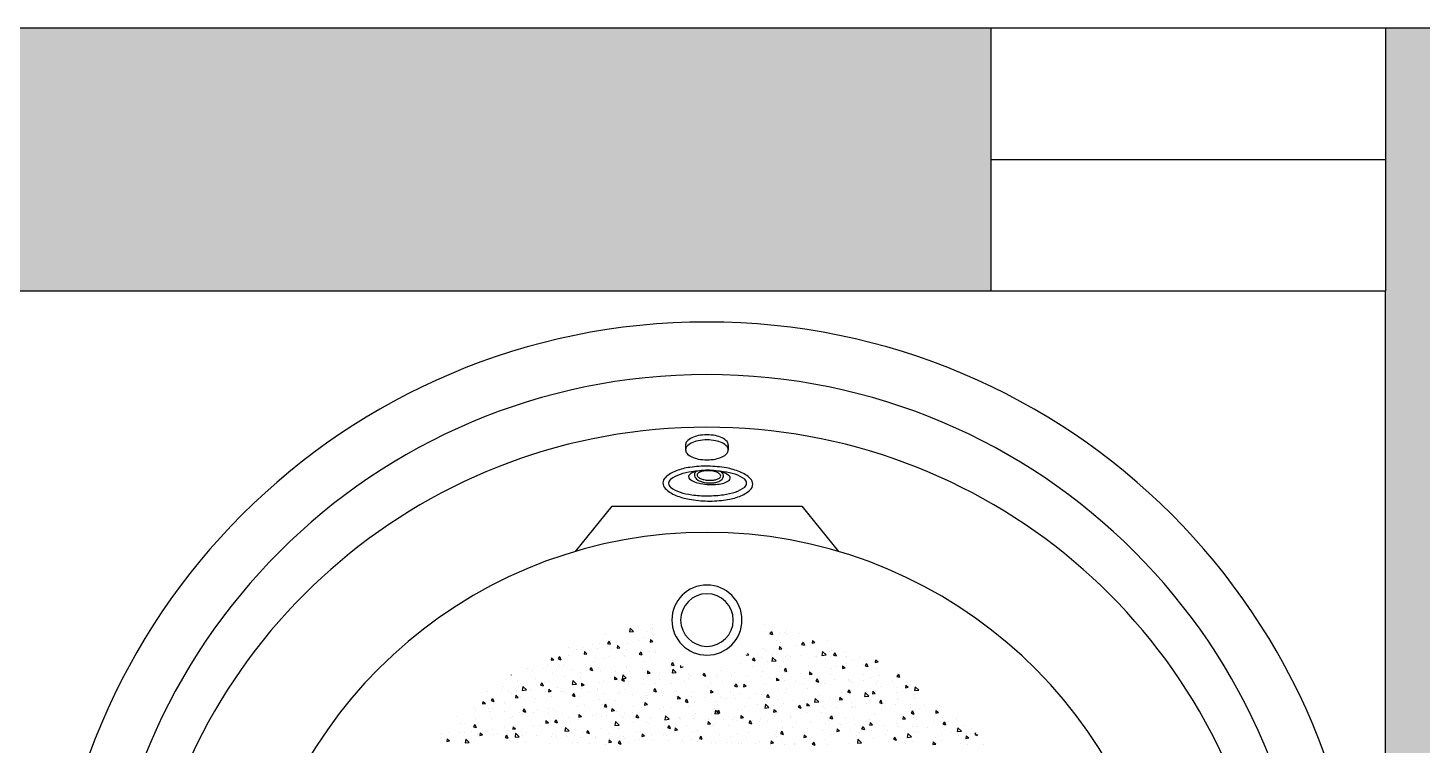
# Model space of a CAD drawing. Header units: millimetres. Extents: x 60252 to 149408, y 10197 to 135197.
# Drawn here: x 93579 to 95965, y 85870 to 87097 of the extents above; entities that cross this region are included whole.
import ezdxf

# ---------------------------------------------------------------- set-up
doc = ezdxf.new("R2010")
doc.units = ezdxf.units.MM
doc.layers.add('Floorplan -Outline', color=40, linetype='Continuous')
doc.layers.add('Window', color=20, linetype='Continuous')

# ---------------------------------------------------------------- blocks, each defined once
blk = doc.blocks.new('*X84')
at = {"color": 0}
for p, q in [((76.96, 152.89), (76.96, 152.89)), ((77.43, 153.39), (77.6, 153.28)), ((77.44, 152.81), (77.44, 152.81)), ((77.57, 153.52), (77.7, 153.58)), ((77.6, 153.28), (77.7, 153.58)), ((78.76, 154.28), (78.76, 154.28)), ((75.72, 151.21), (75.72, 151.21)), ((76.62, 152.11), (76.62, 152.11)), ((76.83, 151.35), (77.22, 151.76)), ((76.83, 151.35), (77.27, 151.28)), ((76.9, 151.22), (76.9, 151.22)), ((77.27, 151.28), (77.22, 151.76)), ((77.45, 152.31), (77.45, 152.31)), ((77.68, 151.43), (77.68, 151.43)), ((77.76, 152.31), (78, 152.6)), ((77.76, 152.31), (78.06, 152.28)), ((78.06, 152.28), (78, 152.6)), ((78.64, 151.71), (78.64, 151.71)), ((78.7, 152.47), (78.7, 152.47)), ((75.63, 149.56), (75.63, 149.56)), ((76.13, 150.34), (76.13, 150.34)), ((76.14, 149.82), (76.49, 149.95)), ((76.14, 149.82), (76.39, 149.65)), ((76.39, 149.65), (76.49, 149.95)), ((76.84, 149.56), (76.84, 149.56)), ((77.38, 150.5), (77.38, 150.5)), ((74.31, 149.24), (74.31, 149.24)), ((74.72, 148.96), (74.72, 148.96)), ((74.82, 148.36), (74.82, 148.36)), ((74.86, 148.86), (75.11, 149.15)), ((74.86, 148.86), (75.16, 148.84)), ((75.16, 148.84), (75.11, 149.15)), ((76.07, 148.53), (76.07, 148.53)), ((77.63, 149.46), (77.63, 149.46)), ((77.96, 148.78), (77.96, 148.78)), ((78.3, 149.45), (78.3, 149.45)), ((78.45, 148.55), (78.69, 148.83)), ((78.45, 148.55), (78.75, 148.52)), ((78.75, 148.52), (78.69, 148.83)), ((72.15, 146.48), (72.54, 146.89)), ((72.15, 146.48), (72.6, 146.41)), ((72.6, 146.41), (72.54, 146.89)), ((73.04, 146.45), (73.04, 146.45)), ((73.5, 146.39), (73.5, 146.39)), ((74.25, 147.57), (74.25, 147.57)), ((74.65, 147.01), (74.65, 147.01)), ((74.75, 146.56), (74.75, 146.56)), ((76.65, 146.81), (76.65, 146.81)), ((76.78, 147.89), (76.78, 147.89)), ((77.32, 146.9), (77.32, 146.9)), ((77.42, 146.47), (77.42, 146.47)), ((71.59, 145.47), (71.59, 145.47)), ((71.63, 145.56), (71.63, 145.56)), ((71.97, 145.41), (72.21, 145.7)), ((71.97, 145.41), (72.27, 145.39)), ((72.27, 145.39), (72.21, 145.7)), ((74.19, 145.91), (74.19, 145.91)), ((74.51, 145.97), (74.51, 145.97)), ((74.92, 146.19), (75.27, 146.33)), ((74.92, 146.19), (75.17, 146.02)), ((75.17, 146.02), (75.27, 146.33)), ((75.33, 144.83), (75.33, 144.83)), ((75.56, 145.1), (75.8, 145.39)), ((75.56, 145.1), (75.86, 145.07)), ((75.71, 146.34), (75.71, 146.34)), ((75.71, 144.88), (75.71, 144.88)), ((75.86, 145.07), (75.8, 145.39)), ((76.72, 146.23), (76.72, 146.23)), ((77.49, 145.65), (77.88, 146.06)), ((77.49, 145.65), (77.94, 145.58)), ((77.94, 145.58), (77.88, 146.06)), ((78.38, 146.23), (78.38, 146.23)), ((78.49, 145.25), (78.49, 145.25)), ((78.62, 145.38), (78.62, 145.38)), ((70.72, 144.58), (71.07, 144.71)), ((70.72, 144.58), (70.97, 144.41)), ((70.97, 144.41), (71.07, 144.71)), ((70.99, 144.58), (70.99, 144.58)), ((71.56, 143.89), (71.56, 143.89)), ((72.19, 144.42), (72.19, 144.42)), ((72.79, 144.38), (72.79, 144.38)), ((73.44, 144.59), (73.44, 144.59)), ((73.66, 144.47), (73.66, 144.47)), ((74.13, 144.25), (74.13, 144.25)), ((76.33, 144.36), (76.33, 144.36)), ((76.66, 144.57), (76.66, 144.57)), ((77.17, 143.28), (77.17, 143.28)), ((77.91, 144.18), (78.26, 144.31)), ((77.91, 144.18), (78.15, 144.01)), ((78.15, 144.01), (78.26, 144.31)), ((78.43, 143.44), (78.43, 143.44)), ((69.1, 141.97), (69.38, 141.94)), ((69.12, 142.02), (69.32, 142.25)), ((69.38, 141.94), (69.32, 142.25)), ((70.02, 142.03), (70.02, 142.03)), ((70.87, 142.45), (70.87, 142.45)), ((71.5, 142.23), (71.5, 142.23)), ((71.78, 142.13), (71.78, 142.13)), ((72.12, 142.61), (72.12, 142.61)), ((72.67, 141.65), (72.91, 141.94)), ((72.67, 141.65), (72.97, 141.63)), ((72.68, 141.91), (72.68, 141.91)), ((72.97, 141.63), (72.91, 141.94)), ((73.7, 142.57), (74.05, 142.7)), ((73.7, 142.57), (73.95, 142.4)), ((73.95, 142.4), (74.05, 142.7)), ((74.02, 142.86), (74.02, 142.86)), ((74.07, 142.58), (74.07, 142.58)), ((74.7, 142.63), (74.7, 142.63)), ((75.35, 141.8), (75.35, 141.8)), ((76.25, 141.34), (76.49, 141.63)), ((76.55, 141.31), (76.49, 141.63)), ((76.6, 142.9), (76.6, 142.9)), ((77.62, 143.13), (77.62, 143.13)), ((78.02, 141.69), (78.02, 141.69)), ((68.85, 140.19), (68.85, 140.19)), ((69.5, 140.95), (69.85, 141.09)), ((69.5, 140.95), (69.75, 140.79)), ((69.56, 140.48), (69.56, 140.48)), ((69.75, 140.79), (69.85, 141.09)), ((70.81, 140.64), (70.81, 140.64)), ((71.07, 141.35), (71.07, 141.35)), ((71.44, 140.56), (71.44, 140.56)), ((72.7, 140.89), (72.7, 140.89)), ((72.82, 140.78), (73.21, 141.19)), ((72.82, 140.78), (73.26, 140.71)), ((73.26, 140.71), (73.21, 141.19)), ((73.74, 141.24), (73.74, 141.24)), ((74.01, 140.92), (74.01, 140.92)), ((75.86, 141.31), (75.86, 141.31)), ((76.25, 141.34), (76.55, 141.31)), ((76.41, 141.13), (76.41, 141.13)), ((76.54, 141.24), (76.54, 141.24)), ((76.69, 140.55), (77.04, 140.69)), ((76.69, 140.55), (76.94, 140.38)), ((76.94, 140.38), (77.04, 140.69)), ((77.11, 141.47), (77.11, 141.47)), ((77.41, 140.14), (77.41, 140.14)), ((78.15, 139.95), (78.54, 140.36)), ((78.6, 139.89), (78.54, 140.36)), ((68.24, 138.5), (68.24, 138.5)), ((68.66, 138.64), (68.66, 138.64)), ((68.79, 138.52), (68.79, 138.52)), ((69.02, 139.48), (69.02, 139.48)), ((69.49, 138.67), (69.49, 138.67)), ((69.77, 138.21), (70.01, 138.49)), ((70.07, 138.18), (70.01, 138.49)), ((71.38, 138.9), (71.38, 138.9)), ((71.39, 138.92), (71.39, 138.92)), ((71.58, 139.14), (71.58, 139.14)), ((71.69, 139.37), (71.69, 139.37)), ((72.49, 138.94), (72.84, 139.07)), ((72.49, 138.94), (72.74, 138.77)), ((72.74, 138.77), (72.84, 139.07)), ((73.95, 139.25), (73.95, 139.25)), ((74.36, 139.26), (74.36, 139.26)), ((74.49, 139.64), (74.49, 139.64)), ((74.54, 139.33), (74.54, 139.33)), ((75.69, 138.54), (75.69, 138.54)), ((75.8, 139.5), (75.8, 139.5)), ((76.47, 139.57), (76.47, 139.57)), ((77.03, 139.15), (77.03, 139.15)), ((77.69, 139.75), (77.69, 139.75)), ((78.15, 139.95), (78.6, 139.89)), ((78.61, 139.05), (78.61, 139.05)), ((68.05, 136.93), (68.05, 136.93)), ((68.29, 137.33), (68.64, 137.46)), ((68.29, 137.33), (68.54, 137.16)), ((68.54, 137.16), (68.64, 137.46)), ((68.72, 136.86), (68.72, 136.86)), ((69.77, 138.21), (70.07, 138.18)), ((69.86, 137.54), (69.86, 137.54)), ((70.07, 136.95), (70.07, 136.95)), ((71.32, 137.24), (71.32, 137.24)), ((72.78, 138.04), (72.78, 138.04)), ((73.23, 137.36), (73.23, 137.36)), ((73.36, 137.89), (73.6, 138.18)), ((73.36, 137.89), (73.66, 137.87)), ((73.66, 137.87), (73.6, 138.18)), ((73.89, 137.59), (73.89, 137.59)), ((74.48, 137.53), (74.48, 137.53)), ((75.47, 136.93), (75.82, 137.06)), ((75.47, 136.93), (75.72, 136.76)), ((75.72, 136.76), (75.82, 137.06)), ((76.37, 137.78), (76.37, 137.78)), ((76.41, 137.91), (76.41, 137.91)), ((76.95, 137.58), (77.19, 137.87)), ((76.95, 137.58), (77.25, 137.55)), ((77.25, 137.55), (77.19, 137.87)), ((66.93, 136.53), (66.93, 136.53)), ((68.14, 135.91), (68.53, 136.32)), ((68.14, 135.91), (68.59, 135.84)), ((68.18, 136.7), (68.18, 136.7)), ((68.59, 135.84), (68.53, 136.32)), ((68.85, 135.29), (68.85, 135.29)), ((69.1, 136.26), (69.1, 136.26)), ((70.72, 136.82), (70.72, 136.82)), ((71.26, 135.57), (71.26, 135.57)), ((71.27, 135.31), (71.62, 135.45)), ((71.27, 135.31), (71.52, 135.15)), ((71.52, 135.15), (71.62, 135.45)), ((71.77, 136.15), (71.77, 136.15)), ((71.77, 135.79), (71.77, 135.79)), ((71.91, 135.39), (71.91, 135.39)), ((73.17, 135.55), (73.17, 135.55)), ((73.39, 136.7), (73.39, 136.7)), ((73.48, 135.08), (73.87, 135.49)), ((73.83, 135.92), (73.83, 135.92)), ((73.92, 135.01), (73.87, 135.49)), ((74.44, 136.03), (74.44, 136.03)), ((74.69, 136.29), (74.69, 136.29)), ((75.06, 135.8), (75.06, 135.8)), ((76.05, 136.59), (76.05, 136.59)), ((76.35, 136.24), (76.35, 136.24)), ((77.11, 135.92), (77.11, 135.92)), ((77.6, 136.8), (77.6, 136.8)), ((78.22, 136.22), (78.22, 136.22)), ((78.72, 136.48), (78.72, 136.48)), ((66.86, 134.72), (66.86, 134.72)), ((66.88, 134.76), (67.12, 135.05)), ((66.88, 134.76), (67.18, 134.73)), ((67.05, 134.39), (67.05, 134.39)), ((67.07, 133.7), (67.42, 133.84)), ((67.07, 133.7), (67.32, 133.53)), ((67.18, 134.73), (67.12, 135.05)), ((67.32, 133.53), (67.42, 133.84)), ((68.66, 135.2), (68.66, 135.2)), ((68.76, 134.97), (68.76, 134.97)), ((69.72, 134.28), (69.72, 134.28)), ((70.47, 134.44), (70.71, 134.73)), ((70.47, 134.44), (70.77, 134.42)), ((70.77, 134.42), (70.71, 134.73)), ((71.2, 133.91), (71.2, 133.91)), ((72.39, 134.16), (72.39, 134.16)), ((73.48, 135.08), (73.92, 135.01)), ((73.74, 133.83), (73.74, 133.83)), ((73.77, 134.26), (73.77, 134.26)), ((74.05, 134.13), (74.29, 134.42)), ((74.05, 134.13), (74.35, 134.11)), ((74.35, 134.11), (74.29, 134.42)), ((75.06, 134.05), (75.06, 134.05)), ((76.29, 134.58), (76.29, 134.58)), ((76.9, 134.25), (76.9, 134.25)), ((77.4, 133.81), (77.4, 133.81)), ((77.64, 133.82), (77.88, 134.1)), ((77.64, 133.82), (77.94, 133.79)), ((77.73, 133.94), (77.73, 133.94)), ((77.94, 133.79), (77.88, 134.1)), ((78.15, 134.41), (78.15, 134.41)), ((78.46, 134.91), (78.81, 135.05)), ((78.46, 134.91), (78.71, 134.75)), ((78.71, 134.75), (78.81, 135.05)), ((66.08, 133.21), (66.08, 133.21)), ((67.44, 133), (67.44, 133)), ((68.6, 133.53), (68.6, 133.53)), ((68.65, 132.31), (68.65, 132.31)), ((70.6, 133.42), (70.6, 133.42)), ((71.14, 132.24), (71.14, 132.24)), ((71.56, 132.81), (71.56, 132.81)), ((71.85, 133.58), (71.85, 133.58)), ((73.71, 132.59), (73.71, 132.59)), ((74.26, 133.3), (74.61, 133.44)), ((74.26, 133.3), (74.5, 133.13)), ((74.48, 133.31), (74.48, 133.31)), ((74.5, 133.13), (74.61, 133.44)), ((75.59, 132.28), (75.59, 132.28)), ((75.68, 132.21), (75.68, 132.21)), ((76.23, 132.91), (76.23, 132.91)), ((76.84, 132.44), (76.84, 132.44)), ((78.59, 132.71), (78.59, 132.71)), ((78.73, 132.69), (78.73, 132.69)), ((65.73, 131.81), (65.73, 131.81)), ((66.02, 131.55), (66.02, 131.55)), ((66.08, 131.83), (66.08, 131.83)), ((66.12, 131.03), (66.12, 131.03)), ((66.93, 130.71), (66.93, 130.71)), ((67.13, 131.16), (67.13, 131.16)), ((67.57, 131), (67.82, 131.28)), ((67.57, 131), (67.87, 130.97)), ((67.87, 130.97), (67.82, 131.28)), ((68.54, 131.87), (68.54, 131.87)), ((68.75, 131.72), (68.75, 131.72)), ((68.81, 130.21), (69.2, 130.62)), ((69.25, 130.14), (69.2, 130.62)), ((69.28, 131.45), (69.28, 131.45)), ((69.8, 131.05), (69.8, 131.05)), ((69.85, 131.21), (69.85, 131.21)), ((70.05, 131.69), (70.4, 131.82)), ((70.05, 131.69), (70.3, 131.52)), ((70.3, 131.52), (70.41, 131.82)), ((70.53, 131.61), (70.53, 131.61)), ((71.08, 130.58), (71.08, 130.58)), ((71.16, 130.68), (71.4, 130.97)), ((71.16, 130.68), (71.46, 130.66)), ((71.46, 130.66), (71.4, 130.97)), ((71.42, 131.61), (71.42, 131.61)), ((72.43, 131.86), (72.43, 131.86)), ((72.47, 130.94), (72.47, 130.94)), ((72.76, 131.71), (72.76, 131.71)), ((73.65, 130.93), (73.65, 130.93)), ((74.09, 131.49), (74.09, 131.49)), ((74.75, 130.37), (74.99, 130.66)), ((75.05, 130.34), (74.99, 130.66)), ((75.14, 130.82), (75.14, 130.82)), ((75.52, 130.47), (75.52, 130.47)), ((76.17, 131.25), (76.17, 131.25)), ((76.76, 131.38), (76.76, 131.38)), ((77.24, 131.29), (77.59, 131.42)), ((77.24, 131.29), (77.49, 131.12)), ((77.42, 130.72), (77.42, 130.72)), ((77.49, 131.12), (77.59, 131.42)), ((77.59, 130.46), (77.59, 130.46)), ((77.81, 130.71), (77.81, 130.71)), ((78.77, 131.62), (78.77, 131.62)), ((65.08, 129.29), (65.08, 129.29)), ((65.85, 130.08), (66.2, 130.21)), ((65.85, 130.08), (66.1, 129.91)), ((65.96, 129.88), (65.96, 129.88)), ((66.1, 129.91), (66.2, 130.21)), ((67.75, 129.18), (67.75, 129.18)), ((67.97, 129.47), (67.97, 129.47)), ((68.48, 130.2), (68.48, 130.2)), ((68.81, 130.21), (69.25, 130.14)), ((68.84, 128.96), (68.84, 128.96)), ((69.22, 129.64), (69.22, 129.64)), ((70.42, 129.07), (70.42, 129.07)), ((71.02, 128.91), (71.02, 128.91)), ((71.11, 129.89), (71.11, 129.89)), ((71.76, 129.46), (71.76, 129.46)), ((73.04, 129.68), (73.39, 129.81)), ((73.04, 129.68), (73.29, 129.51)), ((73.09, 128.95), (73.09, 128.95)), ((73.29, 129.51), (73.39, 129.81)), ((73.58, 129.27), (73.58, 129.27)), ((74.14, 129.39), (74.53, 129.79)), ((74.14, 129.39), (74.59, 129.32)), ((74.27, 130.3), (74.27, 130.3)), ((74.59, 129.32), (74.53, 129.79)), ((74.67, 129.96), (74.67, 129.96)), ((74.75, 130.37), (75.05, 130.34)), ((76.11, 129.59), (76.11, 129.59)), ((78.33, 130.06), (78.57, 130.34)), ((78.33, 130.06), (78.63, 130.03)), ((78.63, 130.03), (78.57, 130.34)), ((78.71, 129.96), (78.71, 129.96)), ((68.37, 127.35), (68.51, 127.52)), ((68.42, 128.54), (68.42, 128.54)), ((68.57, 127.21), (68.51, 127.52)), ((68.84, 128.06), (69.19, 128.2)), ((68.84, 128.06), (69.09, 127.89)), ((69.09, 127.89), (69.19, 128.2)), ((69.8, 127.92), (69.8, 127.92)), ((72.96, 128.33), (72.96, 128.33)), ((73.52, 127.6), (73.52, 127.6)), ((74.21, 128.5), (74.21, 128.5)), ((75.76, 128.84), (75.76, 128.84)), ((76.02, 127.66), (76.37, 127.8)), ((76.02, 127.66), (76.27, 127.49)), ((76.05, 127.92), (76.05, 127.92)), ((76.1, 128.75), (76.1, 128.75)), ((76.27, 127.49), (76.37, 127.8)), ((77.38, 127.48), (77.38, 127.48)), ((78.43, 128.73), (78.43, 128.73)), ((78.65, 128.3), (78.65, 128.3)), ((68.53, 127.21), (68.57, 127.21)), ((69.45, 126.51), (69.45, 126.51)), ((70.5, 125.84), (70.5, 125.84)), ((70.96, 127.25), (70.96, 127.25)), ((71.55, 126.48), (71.55, 126.48)), ((71.64, 126.36), (71.64, 126.36)), ((71.82, 126.05), (72.17, 126.18)), ((71.82, 126.05), (72.07, 125.88)), ((71.85, 126.92), (72.1, 127.21)), ((71.85, 126.92), (72.15, 126.9)), ((72.07, 125.88), (72.17, 126.18)), ((72.15, 126.9), (72.1, 127.21)), ((72.12, 126.4), (72.12, 126.4)), ((72.89, 126.52), (72.89, 126.52)), ((73.17, 125.73), (73.17, 125.73)), ((73.46, 125.94), (73.46, 125.94)), ((74.46, 126.98), (74.46, 126.98)), ((74.79, 126.77), (74.79, 126.77)), ((74.79, 126.29), (74.79, 126.29)), ((75.44, 126.61), (75.68, 126.9)), ((75.44, 126.61), (75.74, 126.58)), ((75.66, 125.88), (75.66, 125.88)), ((75.74, 126.58), (75.68, 126.9)), ((75.99, 126.26), (75.99, 126.26)), ((77.46, 126.17), (77.46, 126.17)), ((77.94, 127.19), (77.94, 127.19)), ((78.58, 126.38), (78.58, 126.38)), ((78.59, 126.63), (78.59, 126.63)), ((70.32, 124.39), (70.32, 124.39)), ((70.9, 125.58), (70.9, 125.58)), ((71.58, 124.55), (71.58, 124.55)), ((72.75, 125.38), (72.75, 125.38)), ((73.4, 124.27), (73.4, 124.27)), ((73.47, 124.8), (73.47, 124.8)), ((74.81, 124.04), (75.16, 124.17)), ((75.06, 123.87), (75.16, 124.17)), ((75.84, 125.61), (75.84, 125.61)), ((75.93, 124.59), (75.93, 124.59)), ((76.63, 125.22), (76.63, 125.22)), ((77.57, 124.13), (77.57, 124.13)), ((77.88, 125.38), (77.88, 125.38)), ((78.51, 125.5), (78.51, 125.5)), ((78.52, 124.97), (78.52, 124.97)), ((70.61, 122.42), (70.96, 122.56)), ((70.83, 123.92), (70.83, 123.92)), ((70.85, 122.26), (70.96, 122.56)), ((71.12, 123.86), (71.12, 123.86)), ((71.74, 123.13), (71.74, 123.13)), ((72.15, 122.83), (72.15, 122.83)), ((72.55, 123.16), (72.79, 123.45)), ((72.55, 123.16), (72.85, 123.14)), ((72.85, 123.14), (72.79, 123.45)), ((73.34, 122.61), (73.34, 122.61)), ((73.79, 123.74), (73.79, 123.74)), ((74.66, 123.63), (74.66, 123.63)), ((74.81, 123.69), (75.2, 124.09)), ((74.81, 124.04), (75.06, 123.87)), ((74.81, 123.69), (75.25, 123.62)), ((75.25, 123.62), (75.2, 124.09)), ((75.31, 123.25), (75.31, 123.25)), ((75.87, 122.93), (75.87, 122.93)), ((76.13, 122.85), (76.38, 123.14)), ((76.13, 122.85), (76.43, 122.82)), ((76.43, 122.82), (76.38, 123.14)), ((76.46, 123.63), (76.46, 123.63)), ((76.56, 123.41), (76.56, 123.41)), ((78.46, 123.66), (78.46, 123.66)), ((78.46, 123.3), (78.46, 123.3)), ((70.61, 122.42), (70.85, 122.26)), ((70.77, 122.26), (70.77, 122.26)), ((72.82, 121.19), (72.82, 121.19)), ((73.28, 120.94), (73.28, 120.94)), ((74, 121.27), (74, 121.27)), ((75.25, 121.44), (75.25, 121.44)), ((75.49, 121.08), (75.49, 121.08)), ((75.81, 121.26), (75.81, 121.26)), ((77.14, 121.69), (77.14, 121.69)), ((77.37, 121.15), (77.37, 121.15)), ((77.79, 122.02), (78.14, 122.16)), ((77.79, 122.02), (78.04, 121.86)), ((78.04, 121.86), (78.14, 122.16)), ((78.16, 120.96), (78.16, 120.96)), ((78.4, 121.64), (78.4, 121.64)), ((69.73, 119.71), (69.95, 119.69)), ((69.88, 119.98), (69.9, 120)), ((69.95, 119.69), (69.9, 120)), ((70.71, 120.59), (70.71, 120.59)), ((70.84, 120.86), (70.84, 120.86)), ((71.2, 120.63), (71.2, 120.63)), ((71.53, 120.15), (71.53, 120.15)), ((73.24, 119.4), (73.48, 119.69)), ((73.24, 119.4), (73.54, 119.37)), ((73.54, 119.37), (73.48, 119.69)), ((73.59, 120.41), (73.94, 120.54)), ((73.59, 120.41), (73.84, 120.24)), ((73.84, 120.24), (73.94, 120.54)), ((73.87, 120.52), (73.87, 120.52)), ((73.93, 119.47), (73.93, 119.47)), ((74.45, 120.65), (74.45, 120.65)), ((75.65, 119.55), (75.65, 119.55)), ((75.75, 119.6), (75.75, 119.6)), ((75.83, 119.72), (75.83, 119.72)), ((76.54, 120.4), (76.54, 120.4)), ((76.83, 119.09), (77.07, 119.37)), ((77.13, 119.06), (77.07, 119.37)), ((78.34, 119.97), (78.34, 119.97)), ((78.56, 120.05), (78.56, 120.05)), ((69.15, 118.76), (69.15, 118.76)), ((69.39, 118.8), (69.74, 118.93)), ((69.39, 118.8), (69.64, 118.63)), ((69.52, 118.89), (69.52, 118.89)), ((69.64, 118.63), (69.74, 118.93)), ((69.82, 118.55), (69.82, 118.55)), ((70.13, 118.82), (70.52, 119.22)), ((70.13, 118.82), (70.58, 118.75)), ((70.58, 118.75), (70.52, 119.22)), ((70.65, 118.93), (70.65, 118.93)), ((71.82, 118.65), (71.82, 118.65)), ((72.68, 119.3), (72.68, 119.3)), ((72.73, 119.05), (72.73, 119.05)), ((73.22, 119.28), (73.22, 119.28)), ((74.49, 118.53), (74.49, 118.53)), ((74.51, 117.74), (74.51, 117.74)), ((75.47, 117.99), (75.86, 118.4)), ((75.47, 117.99), (75.91, 117.92)), ((75.68, 117.93), (75.68, 117.93)), ((75.91, 117.92), (75.86, 118.4)), ((76.58, 118.4), (76.93, 118.53)), ((76.58, 118.4), (76.82, 118.23)), ((76.82, 118.23), (76.93, 118.53)), ((76.83, 119.09), (77.13, 119.06)), ((77.16, 118.42), (77.16, 118.42)), ((77.56, 117.8), (77.56, 117.8)), ((77.67, 118.16), (77.67, 118.16)), ((78.28, 118.31), (78.28, 118.31)), ((65.06, 116.5), (65.06, 116.5)), ((65.47, 116.57), (65.47, 116.57)), ((65.51, 116.32), (65.51, 116.32)), ((66.31, 116.66), (66.31, 116.66)), ((66.76, 116.27), (67, 116.55)), ((66.76, 116.27), (67.06, 116.24)), ((67.06, 116.24), (67, 116.55)), ((67.99, 116.89), (67.99, 116.89)), ((68.18, 116.21), (68.18, 116.21)), ((68.21, 116.91), (68.21, 116.91)), ((68.81, 116.3), (68.81, 116.3)), ((70.35, 115.95), (70.59, 116.24)), ((70.59, 117.26), (70.59, 117.26)), ((70.65, 115.93), (70.59, 116.24)), ((71.37, 117.33), (71.37, 117.33)), ((71.73, 116.8), (71.73, 116.8)), ((72.37, 116.78), (72.72, 116.92)), ((72.37, 116.78), (72.62, 116.62)), ((72.62, 117.49), (72.62, 117.49)), ((72.62, 116.62), (72.72, 116.92)), ((73.16, 117.61), (73.16, 117.61)), ((74.64, 117.3), (74.64, 117.3)), ((75.62, 116.27), (75.62, 116.27)), ((76.35, 116.19), (76.35, 116.19)), ((77.61, 116.35), (77.61, 116.35)), ((78.22, 116.64), (78.22, 116.64)), ((65.41, 114.9), (65.41, 114.9)), ((65.89, 115.8), (65.89, 115.8)), ((66.57, 115.65), (66.57, 115.65)), ((66.89, 114.94), (66.89, 114.94)), ((67.93, 115.22), (67.93, 115.22)), ((68.17, 115.17), (68.52, 115.31)), ((68.17, 115.17), (68.42, 115)), ((68.42, 115), (68.52, 115.31)), ((69.24, 115.53), (69.24, 115.53)), ((70.05, 115.36), (70.05, 115.36)), ((70.35, 115.95), (70.65, 115.93)), ((70.53, 115.6), (70.53, 115.6)), ((70.85, 116.09), (70.85, 116.09)), ((71.3, 115.52), (71.3, 115.52)), ((71.9, 115.42), (71.9, 115.42)), ((73.1, 115.95), (73.1, 115.95)), ((73.2, 115.77), (73.2, 115.77)), ((73.52, 115.98), (73.52, 115.98)), ((73.94, 115.64), (74.18, 115.93)), ((73.94, 115.64), (74.24, 115.61)), ((74.24, 115.61), (74.18, 115.93)), ((74.57, 115.31), (74.57, 115.31)), ((75.36, 114.77), (75.71, 114.91)), ((75.36, 114.77), (75.61, 114.6)), ((75.56, 114.6), (75.56, 114.6)), ((75.61, 114.6), (75.71, 114.91)), ((76.19, 115.87), (76.19, 115.87)), ((77.24, 115.2), (77.24, 115.2)), ((77.35, 114.82), (77.35, 114.82)), ((77.52, 115.33), (77.76, 115.61)), ((77.52, 115.33), (77.82, 115.3)), ((77.82, 115.3), (77.76, 115.61)), ((78.16, 114.98), (78.16, 114.98)), ((78.18, 114.63), (78.18, 114.63)), ((65.46, 113.95), (65.85, 114.35)), ((65.46, 113.95), (65.9, 113.88)), ((65.9, 113.88), (65.85, 114.35)), ((67.19, 113.66), (67.19, 113.66)), ((67.87, 113.56), (67.87, 113.56)), ((68.6, 113.32), (68.6, 113.32)), ((68.74, 113.38), (68.74, 113.38)), ((69.86, 113.55), (69.86, 113.55)), ((69.99, 113.55), (69.99, 113.55)), ((70.47, 113.93), (70.47, 113.93)), ((70.8, 113.12), (71.19, 113.52)), ((70.8, 113.12), (71.24, 113.05)), ((71.16, 113.16), (71.51, 113.29)), ((71.16, 113.16), (71.41, 112.99)), ((71.24, 113.05), (71.19, 113.52)), ((71.41, 112.99), (71.51, 113.29)), ((71.52, 113.82), (71.52, 113.82)), ((71.88, 113.8), (71.88, 113.8)), ((72.52, 113.44), (72.52, 113.44)), ((73.04, 114.28), (73.04, 114.28)), ((74.44, 114.32), (74.44, 114.32)), ((75.04, 114.21), (75.04, 114.21)), ((75.19, 113.33), (75.19, 113.33)), ((75.63, 113.22), (75.63, 113.22)), ((76.29, 114.38), (76.29, 114.38)), ((77.86, 113.21), (77.86, 113.21)), ((78.1, 113.32), (78.1, 113.32)), ((78.55, 113.72), (78.55, 113.72)), ((66.89, 111.72), (66.89, 111.72)), ((66.96, 111.55), (67.31, 111.68)), ((66.96, 111.55), (67.21, 111.38)), ((67.21, 111.38), (67.31, 111.68)), ((67.42, 111.41), (67.42, 111.41)), ((67.46, 112.51), (67.7, 112.79)), ((67.46, 112.51), (67.76, 112.48)), ((67.76, 112.48), (67.7, 112.79)), ((67.81, 111.89), (67.81, 111.89)), ((68.67, 111.58), (68.67, 111.58)), ((69.8, 112.22), (69.8, 112.22)), ((70.41, 112.27), (70.41, 112.27)), ((70.57, 111.83), (70.57, 111.83)), ((71.04, 112.19), (71.28, 112.48)), ((71.04, 112.19), (71.34, 112.17)), ((71.34, 112.17), (71.28, 112.48)), ((72.72, 112.72), (72.72, 112.72)), ((72.98, 112.62), (72.98, 112.62)), ((73.72, 112.24), (73.72, 112.24)), ((74.63, 111.88), (74.87, 112.17)), ((74.63, 111.88), (74.93, 111.85)), ((74.93, 111.85), (74.87, 112.17)), ((74.97, 112.41), (74.97, 112.41)), ((75.5, 112.94), (75.5, 112.94)), ((76.13, 112.29), (76.52, 112.7)), ((76.13, 112.29), (76.58, 112.22)), ((76.58, 112.22), (76.52, 112.7)), ((76.87, 112.66), (76.87, 112.66)), ((77.54, 111.47), (77.54, 111.47)), ((78.04, 111.65), (78.04, 111.65)), ((78.22, 111.57), (78.46, 111.85)), ((78.22, 111.57), (78.52, 111.54)), ((78.34, 112.76), (78.69, 112.89)), ((78.34, 112.76), (78.59, 112.59)), ((78.52, 111.54), (78.46, 111.85)), ((78.59, 112.59), (78.69, 112.89)), ((66.21, 111.11), (66.21, 111.11)), ((67.27, 110.44), (67.27, 110.44)), ((67.75, 110.23), (67.75, 110.23)), ((68.79, 109.97), (68.79, 109.97)), ((68.88, 111), (68.88, 111)), ((69.25, 109.85), (69.25, 109.85)), ((69.94, 110.32), (69.94, 110.32)), ((70.35, 110.6), (70.35, 110.6)), ((71.55, 110.88), (71.55, 110.88)), ((71.71, 110.47), (71.71, 110.47)), ((72.41, 110.27), (72.41, 110.27)), ((72.6, 110.21), (72.6, 110.21)), ((72.92, 110.96), (72.92, 110.96)), ((73.66, 110.44), (73.66, 110.44)), ((74.14, 111.15), (74.49, 111.28)), ((74.14, 111.15), (74.39, 110.98)), ((74.22, 110.77), (74.22, 110.77)), ((74.39, 110.98), (74.49, 111.28)), ((74.63, 110.97), (74.63, 110.97)), ((75.27, 110.1), (75.27, 110.1)), ((75.44, 111.28), (75.44, 111.28)), ((75.55, 110.68), (75.55, 110.68)), ((76.89, 110.66), (76.89, 110.66)), ((77.94, 109.99), (77.94, 109.99)), ((77.98, 109.99), (77.98, 109.99)), ((78.71, 111.1), (78.71, 111.1)), ((67.36, 109.61), (67.36, 109.61)), ((67.69, 108.56), (67.69, 108.56)), ((67.89, 108.45), (67.89, 108.45)), ((68.15, 108.75), (68.39, 109.03)), ((68.15, 108.75), (68.45, 108.72)), ((68.45, 108.72), (68.39, 109.03)), ((69.94, 109.53), (70.29, 109.67)), ((69.94, 109.53), (70.19, 109.37)), ((70.19, 109.37), (70.29, 109.67)), ((70.29, 108.94), (70.29, 108.94)), ((70.56, 108.34), (70.56, 108.34)), ((71.09, 108.3), (71.09, 108.3)), ((71.74, 108.43), (71.98, 108.72)), ((71.74, 108.43), (72.04, 108.41)), ((72.04, 108.41), (71.98, 108.72)), ((72.34, 108.46), (72.34, 108.46)), ((72.85, 109.29), (72.85, 109.29)), ((73.23, 108.23), (73.23, 108.23)), ((74.24, 108.71), (74.24, 108.71)), ((75.32, 108.12), (75.56, 108.41)), ((75.38, 109.61), (75.38, 109.61)), ((75.62, 108.09), (75.56, 108.41)), ((77.13, 109.13), (77.48, 109.27)), ((77.13, 109.13), (77.38, 108.97)), ((77.34, 108.49), (77.34, 108.49)), ((77.38, 108.97), (77.48, 109.27)), ((77.4, 109.13), (77.4, 109.13)), ((77.92, 108.32), (77.92, 108.32)), ((78.65, 109.29), (78.65, 109.29)), ((67.63, 106.9), (67.63, 106.9)), ((67.93, 107.88), (67.93, 107.88)), ((68.59, 106.98), (68.59, 106.98)), ((70.23, 107.27), (70.23, 107.27)), ((71.46, 107.42), (71.85, 107.83)), ((71.46, 107.42), (71.9, 107.35)), ((71.5, 107.48), (71.5, 107.48)), ((71.9, 107.35), (71.85, 107.83)), ((72.79, 107.63), (72.79, 107.63)), ((72.92, 106.74), (72.92, 106.74)), ((72.93, 107.52), (73.28, 107.65)), ((72.93, 107.52), (73.17, 107.35)), ((73.17, 107.35), (73.28, 107.65)), ((74.42, 107.99), (74.42, 107.99)), ((75.32, 108.12), (75.62, 108.09)), ((75.32, 107.95), (75.32, 107.95)), ((75.62, 106.89), (75.62, 106.89)), ((75.89, 108.12), (75.89, 108.12)), ((76.08, 107.16), (76.08, 107.16)), ((76.79, 106.59), (77.18, 107)), ((77.24, 106.52), (77.18, 107)), ((77.33, 107.32), (77.33, 107.32)), ((77.86, 106.66), (77.86, 106.66)), ((78.53, 107.39), (78.53, 107.39)), ((78.56, 108), (78.56, 108)), ((68.72, 105.91), (69.07, 106.04)), ((68.72, 105.91), (68.97, 105.74)), ((68.84, 104.98), (69.09, 105.27)), ((68.97, 105.74), (69.07, 106.04)), ((69.14, 104.96), (69.09, 105.27)), ((69.58, 105.79), (69.58, 105.79)), ((69.78, 106.33), (69.78, 106.33)), ((69.79, 105.89), (69.79, 105.89)), ((70.17, 105.61), (70.17, 105.61)), ((70.64, 105.11), (70.64, 105.11)), ((71.03, 106.49), (71.03, 106.49)), ((72.25, 105.67), (72.25, 105.67)), ((72.7, 106.39), (72.7, 106.39)), ((72.73, 105.96), (72.73, 105.96)), ((74.76, 105.18), (74.76, 105.18)), ((74.92, 105.56), (74.92, 105.56)), ((75.26, 106.28), (75.26, 106.28)), ((75.91, 105.51), (76.26, 105.64)), ((75.91, 105.51), (76.16, 105.34)), ((76.02, 105.35), (76.02, 105.35)), ((76.16, 105.34), (76.26, 105.64)), ((76.79, 106.59), (77.24, 106.52)), ((77.53, 105.14), (77.53, 105.14)), ((77.59, 105.45), (77.59, 105.45)), ((77.91, 105.6), (77.91, 105.6)), ((68.84, 104.98), (69.14, 104.96)), ((69.71, 104.52), (69.71, 104.52)), ((70.11, 103.95), (70.11, 103.95)), ((71.61, 104.77), (71.61, 104.77)), ((71.7, 104.14), (71.7, 104.14)), ((71.71, 103.89), (72.06, 104.03)), ((71.71, 103.89), (71.96, 103.73)), ((71.96, 103.73), (72.06, 104.03)), ((72.43, 104.67), (72.67, 104.96)), ((72.43, 104.67), (72.73, 104.64)), ((72.73, 104.64), (72.67, 104.96)), ((72.67, 104.3), (72.67, 104.3)), ((73.31, 105), (73.31, 105)), ((74.61, 104.64), (74.61, 104.64)), ((75.2, 104.62), (75.2, 104.62)), ((75.97, 104.89), (75.97, 104.89)), ((76.02, 104.36), (76.26, 104.64)), ((76.02, 104.36), (76.32, 104.33)), ((76.32, 104.33), (76.26, 104.64)), ((76.59, 103.63), (76.59, 103.63)), ((77.79, 104.99), (77.79, 104.99)), ((78.64, 104.78), (78.64, 104.78)), ((70.04, 102.28), (70.04, 102.28)), ((70.29, 102.8), (70.29, 102.8)), ((71.26, 103.13), (71.26, 103.13)), ((72.12, 101.72), (72.51, 102.13)), ((72.57, 101.65), (72.51, 102.13)), ((72.61, 102.63), (72.61, 102.63)), ((73.45, 103.21), (73.45, 103.21)), ((73.93, 103.02), (73.93, 103.02)), ((74.69, 101.88), (75.04, 102.02)), ((74.69, 101.88), (74.94, 101.71)), ((74.7, 103.38), (74.7, 103.38)), ((74.94, 101.71), (75.04, 102.02)), ((75.14, 102.95), (75.14, 102.95)), ((76.59, 102.91), (76.59, 102.91)), ((77.32, 102.15), (77.32, 102.15)), ((77.73, 103.33), (77.73, 103.33)), ((78.44, 102.07), (78.44, 102.07)), ((70.81, 100.39), (70.84, 100.4)), ((70.83, 100.37), (70.84, 100.4)), ((71.49, 101.15), (71.49, 101.15)), ((72.12, 101.72), (72.57, 101.65)), ((72.13, 101.24), (72.13, 101.24)), ((72.55, 100.97), (72.55, 100.97)), ((72.95, 100.46), (72.95, 100.46)), ((73.12, 100.91), (73.37, 101.2)), ((73.12, 100.91), (73.42, 100.88)), ((73.42, 100.88), (73.37, 101.2)), ((73.39, 101.4), (73.39, 101.4)), ((74.41, 101.65), (74.41, 101.65)), ((75.08, 101.29), (75.08, 101.29)), ((75.28, 101.65), (75.28, 101.65)), ((75.6, 100.56), (75.6, 100.56)), ((75.62, 100.35), (75.62, 100.35)), ((76.71, 100.6), (76.95, 100.88)), ((76.71, 100.6), (77.01, 100.57)), ((77.01, 100.57), (76.95, 100.88)), ((77.46, 100.89), (77.85, 101.3)), ((77.46, 100.89), (77.9, 100.83)), ((77.67, 101.66), (77.67, 101.66)), ((77.9, 100.83), (77.85, 101.3)), ((78.29, 100.24), (78.29, 100.24)), ((78.37, 100.26), (78.37, 100.26)), ((78.52, 101.06), (78.52, 101.06)), ((71.34, 99.91), (71.34, 99.91)), ((72.07, 99.43), (72.07, 99.43)), ((72.49, 99.3), (72.49, 99.3)), ((72.69, 100.06), (72.69, 100.06)), ((73.96, 99.68), (73.96, 99.68)), ((74.01, 99.79), (74.01, 99.79)), ((75.02, 99.62), (75.02, 99.62)), ((76.68, 99.68), (76.68, 99.68)), ((77.12, 100.1), (77.12, 100.1)), ((77.51, 98.81), (77.51, 98.81)), ((77.61, 100), (77.61, 100)), ((77.68, 99.87), (78.03, 100)), ((77.68, 99.87), (77.93, 99.7)), ((77.93, 99.7), (78.03, 100)), ((72.65, 97.71), (72.65, 97.71)), ((73.48, 98.26), (73.83, 98.39)), ((73.48, 98.26), (73.73, 98.09)), ((73.73, 98.09), (73.83, 98.39)), ((73.82, 97.15), (74.06, 97.44)), ((73.82, 97.15), (74.12, 97.12)), ((74.12, 97.12), (74.06, 97.44)), ((74.6, 98.31), (74.6, 98.31)), ((74.63, 97.81), (74.63, 97.81)), ((74.95, 97.96), (74.95, 97.96)), ((75.81, 98.13), (75.81, 98.13)), ((77.06, 98.29), (77.06, 98.29)), ((77.3, 97.7), (77.3, 97.7)), ((77.4, 96.84), (77.65, 97.12)), ((77.55, 98.34), (77.55, 98.34)), ((77.7, 96.81), (77.65, 97.12)), ((74.49, 96.15), (74.49, 96.15)), ((74.89, 96.3), (74.89, 96.3)), ((75.74, 96.32), (75.74, 96.32)), ((76.46, 96.24), (76.81, 96.38)), ((76.46, 96.24), (76.71, 96.07)), ((76.71, 96.07), (76.81, 96.38)), ((77.31, 95.82), (77.31, 95.82)), ((77.4, 96.84), (77.7, 96.81)), ((77.49, 96.67), (77.49, 96.67)), ((77.64, 96.57), (77.64, 96.57)), ((78.12, 95.2), (78.51, 95.6)), ((78.57, 95.13), (78.51, 95.6)), ((75.59, 94.22), (75.59, 94.22)), ((76.32, 95.14), (76.32, 95.14)), ((76.32, 94.6), (76.32, 94.6)), ((77.38, 94.47), (77.38, 94.47)), ((77.43, 95.01), (77.43, 95.01)), ((78.12, 95.2), (78.57, 95.13)), ((78.5, 94.73), (78.5, 94.73)), ((77.37, 93.34), (77.37, 93.34)), ((77.5, 92.47), (77.5, 92.47)), ((78, 92.49), (78, 92.49)), ((78.1, 93.07), (78.34, 93.36)), ((78.1, 93.07), (78.4, 93.05)), ((78.16, 93.04), (78.16, 93.04)), ((78.4, 93.05), (78.34, 93.36))]:
    blk.add_line(p, q, dxfattribs=at)

msp = doc.modelspace()

# ---------------------------------------------------------------- hatches: boundary and pattern name
at = {"layer": 'Floorplan -Outline', "ltscale": 0.25}
h = msp.add_hatch(color=256, dxfattribs=at)
h.dxf.hatch_style = 1
h.paths.add_polyline_path([(107077.2, 63772), (107077.2, 64147), (107077.2, 68467), (107077.2, 68617), (106964.7, 68617), (106964.7, 68467), (106627.2, 68467), (106627.2, 65197), (106477.2, 65197), (106477.2, 65084.5), (106627.2, 65084.5), (106627.2, 64147), (106627.2, 63922), (106627.2, 63772)])
h.paths.add_polyline_path([(106964.7, 62017), (106964.7, 61867), (107077.2, 61867), (107077.2, 62017), (107077.2, 62422), (106627.2, 62422), (106627.2, 62017)])
h.paths.add_polyline_path([(107077.2, 59947), (107077.2, 60352), (107077.2, 60502), (106964.7, 60502), (106964.7, 60352), (106627.2, 60352), (106627.2, 59947)])
h.paths.add_polyline_path([(108577.2, 57922), (108577.2, 58372), (107077.2, 58372), (107077.2, 58597), (106627.2, 58597), (106627.2, 57922)])
h.paths.add_polyline_path([(113302.2, 57922), (113302.2, 53242), (113639.7, 53242), (113639.7, 53092), (113752.2, 53092), (113752.2, 53242), (113752.2, 58372), (110827.2, 58372), (110827.2, 57922)])
h.paths.add_polyline_path([(113752.2, 48247), (113752.2, 50197), (113752.2, 50347), (113639.7, 50347), (113639.7, 50197), (113302.2, 50197), (113302.2, 48697), (111802.2, 48697), (111802.2, 48247)])
h.paths.add_polyline_path([(109252.2, 48247), (109252.2, 48697), (106627.2, 48697), (106627.2, 48472), (106627.2, 48247)])
h.paths.add_polyline_path([(104002.2, 59947), (104002.2, 60172), (99127.2, 60172), (99127.2, 62197), (98377.2, 62197), (98377.2, 63568.6), (98377.2, 63922), (98377.2, 66322), (98152.2, 66322), (98152.2, 62197), (96652.2, 62197), (96427.2, 62197), (96427.2, 59947), (96652.2, 59947), (96802.2, 59947), (96802.2, 60059.5), (96652.2, 60059.5), (96652.2, 61972), (98002.2, 61972), (98902.2, 61972), (98902.2, 61667.2), (98902.2, 60172), (97867.2, 60172), (97867.2, 60059.5), (97717.2, 60059.5), (97717.2, 59947), (97867.2, 59947)])
h.paths.add_polyline_path([(105029.7, 64972), (105029.7, 65084.5), (105179.7, 65084.5), (105179.7, 65197), (105029.7, 65197), (98377.2, 65197), (98377.2, 64972)])
h.paths.add_polyline_path([(97180.7, 70972), (101961.2, 70972), (101961.2, 68686), (100589.6, 68686), (96539.7, 68686), (96539.7, 68836), (96427.2, 68836), (96427.2, 68686), (96427.2, 68461), (97011.2, 68461), (102186.2, 68461), (102186.2, 71197), (101827.2, 71197), (101827.2, 72772), (103439.7, 72772), (103439.7, 73222), (102052.2, 73222), (102052.2, 74272), (101602.2, 74272), (101602.2, 71197), (96539.7, 71197), (96539.7, 71347), (96427.2, 71347), (96427.2, 71197), (96427.2, 70319.5), (96427.2, 69998.5), (96427.2, 69848.5), (96539.7, 69848.5), (96539.7, 69998.5), (96652.2, 69998.5), (96652.2, 70972)])
h.paths.add_polyline_path([(102052.2, 76522), (102052.2, 79222), (101602.2, 79222), (101602.2, 78284.5), (100964.7, 78284.5), (99239.7, 78284.5), (98564.7, 78284.5), (98564.7, 78059.5), (99014.7, 78059.5), (99014.7, 77159.5), (98564.7, 77159.5), (96652.2, 77159.5), (96652.2, 78059.5), (97102.2, 78059.5), (97102.2, 78284.5), (96427.2, 78284.5), (96224.7, 78284.5), (96224.7, 78172), (96074.7, 78172), (96074.7, 78059.5), (96427.2, 78059.5), (96427.2, 72794.5), (96427.2, 72644.5), (96539.7, 72644.5), (96539.7, 72794.5), (96652.2, 72794.5), (96652.2, 76934.5), (99689.7, 76934.5), (99689.7, 77159.5), (99239.7, 77159.5), (99239.7, 78059.5), (99689.7, 78059.5), (101602.2, 78059.5), (101602.2, 77159.5), (101152.2, 77159.5), (101152.2, 76934.5), (101602.2, 76934.5), (101602.2, 76522)])
h.paths.add_polyline_path([(102052.2, 81472), (102052.2, 87097), (98413.2, 87097), (98413.2, 86647), (98413.2, 83546.9), (97627.2, 83546.9), (97627.2, 82334.5), (97477.2, 82334.5), (97477.2, 82222), (97627.2, 82222), (100402.2, 82222), (100402.2, 82334.5), (100252.2, 82334.5), (100252.2, 82447), (97852.2, 82447), (97852.2, 83321.9), (98638.2, 83321.9), (98638.2, 86647), (101602.2, 86647), (101602.2, 82334.5), (101452.2, 82334.5), (101452.2, 82222), (101602.2, 82222), (101602.2, 81472)])
h.paths.add_polyline_path([(97738.2, 86647), (97738.2, 87097), (95902.2, 87097), (95902.2, 86647), (95902.2, 84209.5), (94402.2, 84209.5), (94402.2, 82334.5), (94252.2, 82334.5), (94252.2, 82222), (94402.2, 82222), (94402.2, 78022), (94402.2, 77797), (94402.2, 74819.5), (94514.7, 74819.5), (94514.7, 74669.5), (94627.2, 74669.5), (94627.2, 74819.5), (94627.2, 78059.5), (94777.2, 78059.5), (94777.2, 78172), (94627.2, 78172), (94627.2, 79747), (94627.2, 79972), (94627.2, 82222), (96314.7, 82222), (96464.7, 82222), (96464.7, 82334.5), (96314.7, 82334.5), (96314.7, 82447), (94627.2, 82447), (94627.2, 82897), (94627.2, 83984.5), (96127.2, 83984.5), (96127.2, 86647)])
h.paths.add_polyline_path([(94402.2, 86647), (95227.2, 86647), (95227.2, 87097), (94627.2, 87097), (89002.2, 87097), (89002.2, 82672), (89002.2, 80197), (89452.2, 80197), (89452.2, 82222), (90764.7, 82222), (90914.7, 82222), (90914.7, 82334.5), (90764.7, 82334.5), (90764.7, 82447), (89452.2, 82447), (89452.2, 86647), (91927.2, 86647), (92114.7, 86647), (92114.7, 82334.5), (91964.7, 82334.5), (91964.7, 82222), (92114.7, 82222), (93089.7, 82222), (93239.7, 82222), (93239.7, 82334.5), (93089.7, 82334.5), (93089.7, 82447), (92339.7, 82447), (92339.7, 84547), (92339.7, 86647)])

# ---------------------------------------------------------------- linework, layer by layer
for p, q in [((94704.5, 86383.5), (94704.5, 86374.8)), ((94777.5, 86383.5), (94777.5, 86374.8)), ((94516, 86201.1), (94578.9, 86278.6)), ((94578.9, 86278.6), (94903.2, 86278.6)), ((94903.2, 86278.6), (94966, 86201.1))]:
    msp.add_line(p, q)
for points in [[(94741, 86593.6, 1), (94741, 84343.6, 1)], [(94741, 84343.6, 1), (94741, 86593.6, 1)], [(94741, 86503.6, 1), (94741, 84433.6, 1)], [(94741, 84433.6, 1), (94741, 86503.6, 1)], [(94741, 86413.6, 0.365513), (93781, 85603.6, 0.365513)], [(94777.5, 86383.5, 0.183469), (94775.4, 86389.2, 0.102425), (94766.8, 86395.6, 0.06151), (94755.8, 86399.2, 0.047784), (94741, 86400.6, 0.047784), (94726.2, 86399.2, 0.06151), (94715.2, 86395.6, 0.102425), (94706.6, 86389.2, 0.183469), (94704.5, 86383.5, 0.183469)], [(95701, 85603.6, 0.365513), (94741, 86413.6, 0.365513)], [(94722.9, 86338.4, 0.008153), (94722.5, 86338, 0.202891), (94719.7, 86332.2, 0.202891)], [(94719.7, 86332.2, 0.202891), (94721.9, 86326.3, 0.097331), (94727.9, 86321.9, 0.05433), (94734.8, 86319.5, 0.041246), (94743.8, 86318.3, 0.041246), (94752.8, 86318.6, 0.05433), (94759.9, 86320.2, 0.097331), (94766.4, 86324, 0.202891), (94769.2, 86329.7, 0.202891), (94767, 86335.7, 0.048007), (94764.2, 86338.2, 0.05433)]]:
    msp.add_lwpolyline(points, format="xyb")
for points in [[(94741, 86357.7, 0.047784), (94755.8, 86359.2, 0.06151), (94766.8, 86362.7, 0.102425), (94775.4, 86369.1, 0.183469), (94777.5, 86374.8, 0.183469), (94775.4, 86380.5, 0.102425), (94766.8, 86386.9, 0.06151), (94755.8, 86390.4, 0.047784), (94741, 86391.9, 0.047784), (94726.2, 86390.4, 0.06151), (94715.2, 86386.9, 0.102425), (94706.6, 86380.5, 0.183469), (94704.5, 86374.8, 0.183469), (94706.6, 86369.1, 0.102425), (94715.2, 86362.7, 0.06151), (94726.2, 86359.2, 0.047784)], [(94665.6, 86318.3, 0.207584), (94669.6, 86308.7, 0.095894), (94687.8, 86296.9, 0.052682), (94710.7, 86290.3, 0.039808), (94742.1, 86287.3, 0.039808), (94773.5, 86289.3, 0.052682), (94796.6, 86295.2, 0.095894), (94815.2, 86306.4, 0.207584), (94819.4, 86315.9, 0.207584), (94815.5, 86325.5, 0.095894), (94797.2, 86337.3, 0.052682), (94774.4, 86343.9, 0.039808), (94743, 86346.9, 0.039808), (94711.6, 86344.9, 0.052682), (94688.5, 86339, 0.095894), (94669.9, 86327.8, 0.207584)], [(94675.4, 86317.6, 0.231162), (94678.7, 86311, 0.087674), (94695, 86302.4, 0.04487), (94714.9, 86298, 0.03325), (94742.2, 86296.2, 0.03325), (94769.6, 86298.1, 0.04487), (94789.4, 86302.6, 0.087674), (94805.7, 86311.3, 0.231162), (94808.9, 86317.9, 0.231162), (94805.7, 86324.5, 0.087674), (94789.3, 86333.1, 0.04487), (94769.5, 86337.5, 0.03325), (94742.1, 86339.3, 0.03325), (94714.8, 86337.4, 0.04487), (94694.9, 86332.9, 0.087674), (94678.6, 86324.2, 0.231162)], [(94745.7, 86339.9, 0.035079), (94731.1, 86339.4, 0.047096), (94720.4, 86337.3, 0.090254), (94711.5, 86332.8, 0.22421), (94709.6, 86329.1, 0.22421), (94711.2, 86325.2, 0.090254), (94719.7, 86320.1, 0.047096), (94730.2, 86317.1, 0.035079), (94744.8, 86315.6, 0.035079), (94759.4, 86316, 0.047096), (94770.1, 86318.1, 0.090254), (94779, 86322.6, 0.22421), (94780.9, 86326.3, 0.22421), (94779.3, 86330.2, 0.090254), (94770.8, 86335.3, 0.047096), (94760.3, 86338.3, 0.035079)], [(94724.2, 86332, 0.202891), (94725.2, 86329.3, 0.097331), (94729.8, 86326, 0.05433), (94735.8, 86323.9, 0.041246), (94744, 86322.8, 0.041246), (94752.3, 86323.1, 0.05433), (94758.5, 86324.5, 0.097331), (94763.5, 86327.4, 0.202891), (94764.7, 86330, 0.202891), (94763.7, 86332.6, 0.097331), (94759.1, 86336, 0.05433), (94753.1, 86338, 0.041246), (94744.8, 86339.1, 0.041246), (94736.6, 86338.9, 0.05433), (94730.4, 86337.5, 0.097331), (94725.4, 86334.6, 0.202891)]]:
    msp.add_lwpolyline(points, format="xyb", close=True)
for centre, radius, start, end in [((94741, 85439.7), 793.9, 90, 170.2421), ((94741, 85439.7), 793.9, 9.3301, 90), ((94741, 86083.6), 60, 90, 270), ((94741, 86083.6), 45, 90, 270), ((94741, 86083.6), 60, 270, 90), ((94741, 86083.6), 45, 270, 90)]:
    msp.add_arc(centre, radius, start, end)
at = {"layer": 'Floorplan -Outline'}
for p, q in [((89002.2, 87097), (94627.2, 87097)), ((94627.2, 87097), (102052.2, 87097)), ((92339.7, 86647), (94402.2, 86647)), ((94402.2, 86647), (95902.2, 86647)), ((94627.2, 86647), (95902.2, 86647)), ((95902.2, 84209.5), (95902.2, 86647))]:
    msp.add_line(p, q, dxfattribs=at)
at = {"layer": 'Window'}
for p, q in [((95227.2, 87097), (95227.2, 86647)), ((95902.2, 87097), (95902.2, 86647)), ((95227.2, 86872), (95902.2, 86872))]:
    msp.add_line(p, q, dxfattribs=at)

# ---------------------------------------------------------------- block references
at = {"xscale": 15, "yscale": 15, "zscale": 15, "rotation": 270}
msp.add_blockref('*X84', (92900.1, 87051.8), dxfattribs=at)

doc.saveas('drawing.dxf')
